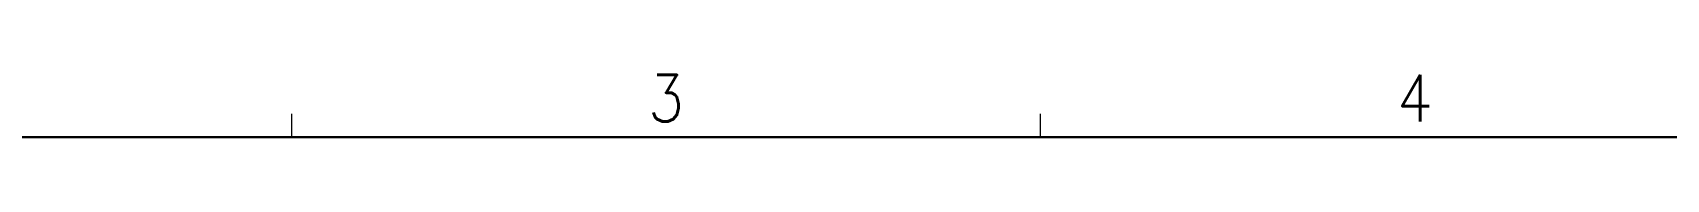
# Model space of a CAD drawing. Extents: x -1322 to 1276, y -2014 to -230.
# Drawn here: x 646.2 to 856.2, y -250.4 to -242.4 of the extents above; entities that cross this region are included whole.
import ezdxf
from ezdxf.enums import TextEntityAlignment as Align

# ---------------------------------------------------------------- set-up
doc = ezdxf.new("R2010")
doc.units = 0
doc.header["$MEASUREMENT"] = 0
doc.layers.add('AM_BOR', color=7, linetype='CONTINUOUS', lineweight=15)
doc.styles.add('TOKURA STANDARD', font='simplex.shx', dxfattribs={"width": 0.9, "bigfont": 'extfont.shx'})

# ---------------------------------------------------------------- blocks, each defined once
blk = doc.blocks.new('TOKURA_JIS_A3_2008')
at = {"layer": 'AM_BOR'}
for p, q in [((121.65, 287), (121.65, 288.5)), ((169.78, 287), (169.78, 288.5))]:
    blk.add_line(p, q, dxfattribs=at)
at = {"layer": 'AM_BOR', "lineweight": 30}
blk.add_line((25.4, 287), (410.4, 287), dxfattribs=at)
at = {"layer": 'AM_BOR', "style": 'TOKURA STANDARD', "width": 0.9}
for s, p in [('3', (145.71, 288)), ('4', (193.84, 288))]:
    blk.add_text(s, height=3, dxfattribs=at).set_placement(p, align=Align.CENTER)

msp = doc.modelspace()

# ---------------------------------------------------------------- block references
at = {"layer": 'AM_BOR', "lineweight": 0, "xscale": 2, "yscale": 2, "zscale": 2}
msp.add_blockref('TOKURA_JIS_A3_2008', (436.225, -824.356), dxfattribs=at)

doc.saveas('drawing.dxf')
